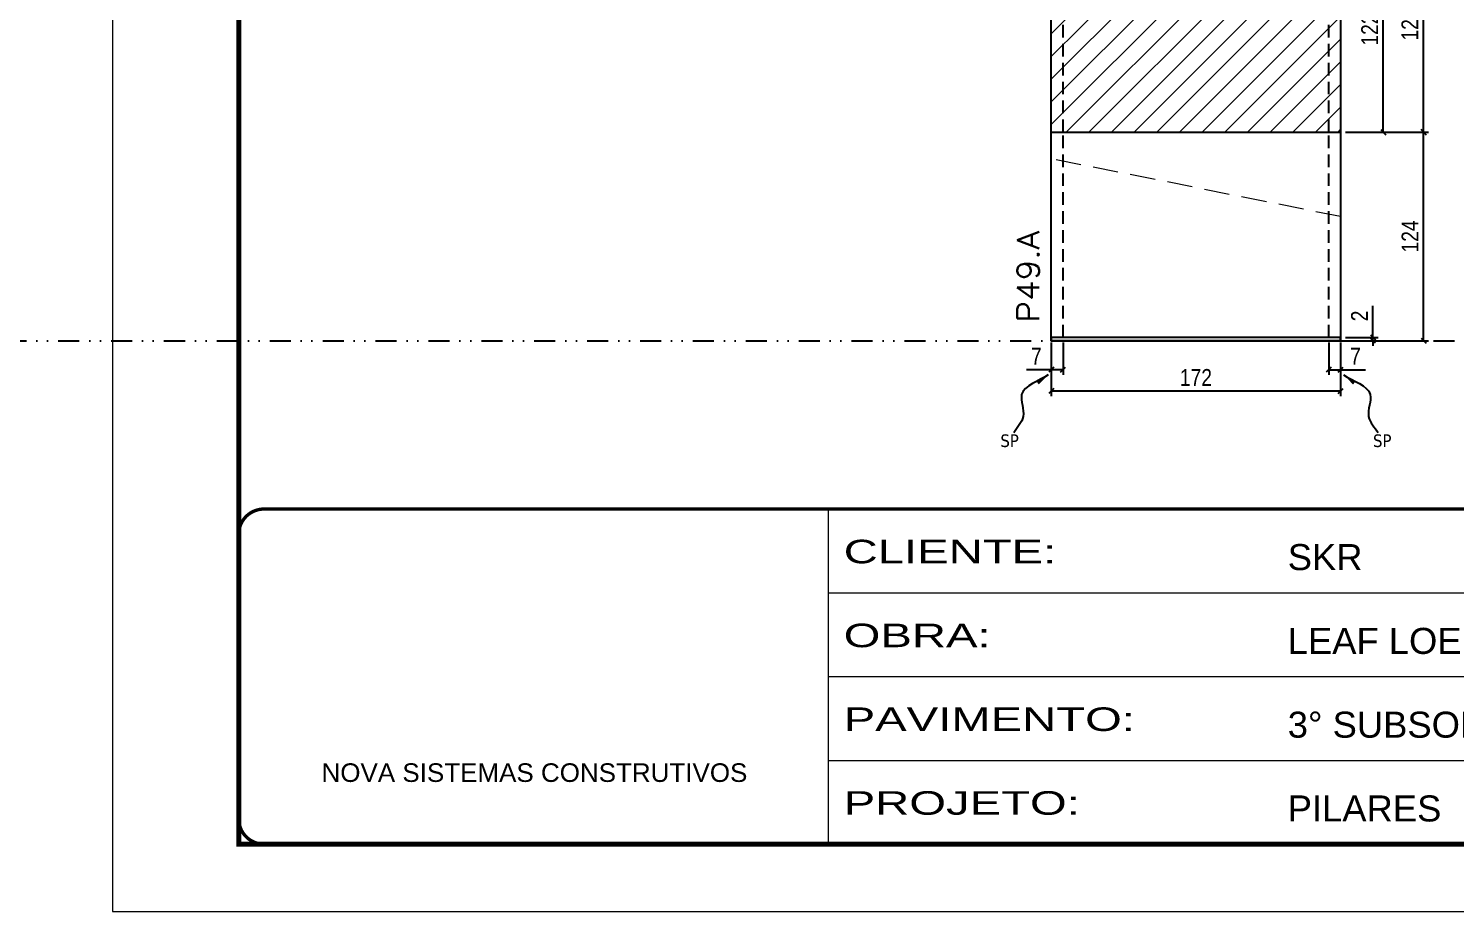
# Model space of a CAD drawing. Header units: millimetres. Extents: x 13777 to 27878, y -21631 to 6985.
# Drawn here: x 17533 to 18382, y -7848 to -7323 of the extents above; entities that cross this region are included whole.
import ezdxf

# ---------------------------------------------------------------- set-up
doc = ezdxf.new("R2010")
doc.units = ezdxf.units.MM
for name, pattern in [('CONTINUO', [0]), ('DASHED', [0.75, 0.5, -0.25]), ('DIVIDE2', [0.625, 0.25, -0.125, 0, -0.125, 0, -0.125]), ('HIDDEN', [0.375, 0.25, -0.125])]:
    doc.linetypes.add(name, pattern=pattern)
for name, color, linetype in [('COTA', 241, 'Continuous'), ('Nível', 160, 'Continuous'), ('Painéis', 200, 'Continuous'), ('Sarrafo de Pressão', 42, 'HIDDEN'), ('texto', 7, 'Continuous')]:
    doc.layers.add(name, color=color, linetype=linetype)
for name, color, linetype, lineweight in [('Folhas', 255, 'Continuous', 9), ('Hachura', 251, 'Continuous', 9), ('SARRAFO DE PRESSAO', 251, 'DASHED', 9), ('Texto Seção', 7, 'Continuous', 15)]:
    doc.layers.add(name, color=color, linetype=linetype, lineweight=lineweight)
doc.styles.add('ARIAL', font='arial.ttf')
doc.styles.add('COTA TECNICA', font='techl___.ttf', dxfattribs={"height": 10})
doc.styles.add('COTA TECNICA-50', font='techl___.ttf', dxfattribs={"height": 10})
doc.styles.add('REGUA-120', font='ROMANS.shx', dxfattribs={"height": 15})
doc.styles.get("Standard").update_dxf_attribs({"font": 'arial.ttf'})
doc.styles.add('Tecnologia', font='')
doc.styles.get('Tecnologia').set_extended_font_data('Forgotten Futurist')
doc.dimstyles.new('COTA PAINEL-50', dxfattribs={"dimtxt": 10, "dimasz": 3, "dimexe": 3, "dimexo": 3, "dimgap": 3, "dimtad": 1, "dimdec": 1, "dimzin": 12, "dimdsep": 46, "dimtxsty": 'COTA TECNICA-50', "dimblk1": 'OBLIQUE', "dimblk2": 'OBLIQUE', "dimsah": 1, "dimcen": 0.9, "dimclrd": 4, "dimclre": 4, "dimclrt": 240, "dimadec": 1, "dimazin": 3, "dimtfac": 1, "dimtdec": 1, "dimtmove": 0, "dimatfit": 3, "dimfxl": 1, "dimtolj": 1, "dimtzin": 12, "dimarcsym": 0})
doc.dimstyles.new('PAINEL', dxfattribs={"dimtxt": 10, "dimasz": 3, "dimexe": 3, "dimexo": 3, "dimgap": 3, "dimtad": 1, "dimdec": 1, "dimzin": 12, "dimdsep": 46, "dimtxsty": 'COTA TECNICA', "dimblk1": 'OBLIQUE', "dimblk2": 'OBLIQUE', "dimsah": 1, "dimcen": 0.9, "dimclrd": 4, "dimclre": 4, "dimclrt": 240, "dimadec": 1, "dimazin": 3, "dimtfac": 1, "dimtdec": 1, "dimtmove": 0, "dimatfit": 3, "dimfxl": 1, "dimtolj": 1, "dimtzin": 12, "dimarcsym": 0})
doc.dimstyles.get("Standard").update_dxf_attribs({"dimtxt": 0.18, "dimasz": 0.18, "dimexe": 0.18, "dimexo": 0.0625, "dimgap": 0.09, "dimtad": 0, "dimtih": 1, "dimtoh": 1, "dimdec": 4, "dimzin": 0, "dimdsep": 46, "dimtxsty": 'Standard', "dimcen": 0.09, "dimadec": 0, "dimazin": 0, "dimtfac": 1, "dimtdec": 4, "dimtofl": 0, "dimtmove": 0, "dimatfit": 3, "dimfxl": 1, "dimtolj": 1, "dimtzin": 0, "dimarcsym": 0})

# ---------------------------------------------------------------- blocks, each defined once
blk = doc.blocks.new('9999999999')
at = {"color": 30, "linetype": 'CONTINUO'}
for p, q in [((98564.56, 34230.21), (98564.56, 34429.45)), ((98564.56, 34379.64), (99583.98, 34379.64)), ((98564.56, 34329.83), (99487.98, 34329.83)), ((98564.56, 34280.02), (99487.98, 34280.02))]:
    blk.add_line(p, q, dxfattribs=at)
at = {"color": 30, "linetype": 'CONTINUO', "const_width": 2}
blk.add_lwpolyline([(99583.98, 34230.21), (99583.98, 34414.45, 0.414214), (99568.98, 34429.45), (98228.98, 34429.45, 0.414214), (98213.98, 34414.45), (98213.98, 34245.21, 0.414214), (98228.98, 34230.21), (99583.98, 34230.21)], format="xyb", dxfattribs=at)
at = {"layer": 'Folhas'}
blk.add_lwpolyline([(98138.98, 34190.21), (99623.98, 34190.21), (99623.98, 35240.21), (98138.98, 35240.21)], close=True, dxfattribs=at)
at = {"layer": 'Folhas', "color": 30, "const_width": 3}
blk.add_lwpolyline([(98213.98, 34230.21), (99583.98, 34230.21), (99583.98, 35200.21), (98213.98, 35200.21)], close=True, dxfattribs=at)
at = {"color": 7, "linetype": 'Continuous', "ltscale": 5, "style": 'ARIAL'}
for s, height, p in [('SKR', 15.483, (98837.68, 34393.13)), ('LEAF LOEFGREN', 15.4829, (98837.68, 34343.32)), ('3° SUBSOLO', 15.483, (98837.68, 34293.51)), ('NOVA SISTEMAS CONSTRUTIVOS', 11.0592, (98263.19, 34267.21)), ('PILARES', 15.483, (98837.68, 34243.7))]:
    blk.add_text(s, height=height, dxfattribs=at).set_placement(p)
at = {"layer": 'Folhas', "color": 7, "style": 'Tecnologia', "width": 1.5}
for s, p in [('CLIENTE:', (98573.65, 34397.17)), ('OBRA:', (98573.65, 34347.31)), ('PAVIMENTO:', (98573.65, 34297.5)), ('PROJETO:', (98573.65, 34247.69))]:
    blk.add_text(s, height=14, dxfattribs=at).set_placement(p)
blk = doc.blocks.new('_Oblique')
at = {"color": 0, "linetype": 'ByBlock', "lineweight": -2}
blk.add_line((-0.5, -0.5), (0.5, 0.5), dxfattribs=at)
blk = doc.blocks.new('*D2219')
at = {"layer": 'COTA', "color": 4, "lineweight": -2, "transparency": 16777216}
for p, q in [((18141.59, -7509.89), (18141.59, -7541.79)), ((18313.59, -7509.89), (18313.59, -7541.79)), ((18313.59, -7538.79), (18141.59, -7538.79))]:
    blk.add_line(p, q, dxfattribs=at)
at = {"layer": 'Defpoints', "color": 0, "transparency": 16777216}
for p in [(18141.59, -7506.89), (18313.59, -7506.89), (18141.59, -7538.79)]:
    blk.add_point(p, dxfattribs=at)
at = {"layer": 'COTA', "color": 4, "lineweight": -2, "transparency": 16777216, "xscale": 3, "yscale": 3, "zscale": 3, "rotation": 180}
blk.add_blockref('_Oblique', (18141.59, -7538.79), dxfattribs=at)
at = {"layer": 'COTA', "color": 4, "lineweight": -2, "transparency": 16777216, "xscale": 3, "yscale": 3, "zscale": 3}
blk.add_blockref('_Oblique', (18313.59, -7538.79), dxfattribs=at)
at = {"layer": 'COTA', "color": 240, "transparency": 16777216, "insert": (18227.59, -7530.71), "char_height": 10, "attachment_point": 5, "style": 'COTA TECNICA'}
blk.add_mtext('\\A1;172', dxfattribs=at)
blk = doc.blocks.new('*D2220')
at = {"layer": 'COTA', "color": 4, "lineweight": -2, "transparency": 16777216}
for p, q in [((18141.59, -7511.89), (18141.59, -7529.13)), ((18148.59, -7509.89), (18148.59, -7529.13)), ((18141.59, -7526.13), (18126.86, -7526.13)), ((18148.59, -7526.13), (18141.59, -7526.13))]:
    blk.add_line(p, q, dxfattribs=at)
at = {"layer": 'Defpoints', "color": 0, "transparency": 16777216}
for p in [(18148.59, -7506.89), (18141.59, -7508.89), (18141.59, -7526.13)]:
    blk.add_point(p, dxfattribs=at)
at = {"layer": 'COTA', "color": 4, "lineweight": -2, "transparency": 16777216, "xscale": 3, "yscale": 3, "zscale": 3, "rotation": 180}
blk.add_blockref('_Oblique', (18141.59, -7526.13), dxfattribs=at)
at = {"layer": 'COTA', "color": 4, "lineweight": -2, "transparency": 16777216, "xscale": 3, "yscale": 3, "zscale": 3}
blk.add_blockref('_Oblique', (18148.59, -7526.13), dxfattribs=at)
at = {"layer": 'COTA', "color": 240, "transparency": 16777216, "insert": (18132.72, -7518.06), "char_height": 10, "attachment_point": 5, "style": 'COTA TECNICA-50'}
blk.add_mtext('\\A1;7', dxfattribs=at)
blk = doc.blocks.new('*D2221')
at = {"layer": 'COTA', "color": 4, "lineweight": -2, "transparency": 16777216}
for p, q in [((18306.59, -7509.89), (18306.59, -7529.13)), ((18313.59, -7511.89), (18313.59, -7529.13)), ((18306.59, -7526.13), (18313.59, -7526.13)), ((18313.59, -7526.13), (18328.32, -7526.13))]:
    blk.add_line(p, q, dxfattribs=at)
at = {"layer": 'Defpoints', "color": 0, "transparency": 16777216}
for p in [(18306.59, -7506.89), (18313.59, -7508.89), (18313.59, -7526.13)]:
    blk.add_point(p, dxfattribs=at)
at = {"layer": 'COTA', "color": 4, "lineweight": -2, "transparency": 16777216, "xscale": 3, "yscale": 3, "zscale": 3, "rotation": 180}
blk.add_blockref('_Oblique', (18306.59, -7526.13), dxfattribs=at)
at = {"layer": 'COTA', "color": 4, "lineweight": -2, "transparency": 16777216, "xscale": 3, "yscale": 3, "zscale": 3}
blk.add_blockref('_Oblique', (18313.59, -7526.13), dxfattribs=at)
at = {"layer": 'COTA', "color": 240, "transparency": 16777216, "insert": (18322.45, -7518.06), "char_height": 10, "attachment_point": 5, "style": 'COTA TECNICA-50'}
blk.add_mtext('\\A1;7', dxfattribs=at)
blk = doc.blocks.new('*D2222')
at = {"layer": 'COTA', "color": 4, "lineweight": -2, "transparency": 16777216}
for p, q in [((18332.85, -7506.89), (18332.85, -7488.09)), ((18316.59, -7506.89), (18335.85, -7506.89)), ((18332.85, -7508.89), (18332.85, -7506.89)), ((18316.59, -7508.89), (18335.85, -7508.89)), ((18332.85, -7508.89), (18332.85, -7511.89))]:
    blk.add_line(p, q, dxfattribs=at)
at = {"layer": 'Defpoints', "color": 0, "transparency": 16777216}
for p in [(18313.59, -7506.89), (18313.59, -7508.89), (18332.85, -7508.89)]:
    blk.add_point(p, dxfattribs=at)
at = {"layer": 'COTA', "color": 4, "lineweight": -2, "transparency": 16777216, "xscale": 3, "yscale": 3, "zscale": 3}
for p, rotation in [((18332.85, -7506.89), 270), ((18332.85, -7508.89), 90)]:
    blk.add_blockref('_Oblique', p, dxfattribs=dict(at, rotation=rotation))
at = {"layer": 'COTA', "color": 240, "transparency": 16777216, "insert": (18324.85, -7494.14), "char_height": 10, "attachment_point": 5, "rotation": 90, "style": 'COTA TECNICA-50'}
blk.add_mtext('\\A1;2', dxfattribs=at)
blk = doc.blocks.new('*D2236')
at = {"layer": 'COTA', "color": 4, "linetype": 'ByBlock', "lineweight": -2, "transparency": 16777216}
for p, q in [((18316.59, -7384.89), (18365.96, -7384.89)), ((18362.96, -7508.89), (18362.96, -7384.89)), ((18316.59, -7508.89), (18365.96, -7508.89))]:
    blk.add_line(p, q, dxfattribs=at)
at = {"layer": 'Defpoints', "color": 0, "linetype": 'ByBlock', "transparency": 16777216}
for p in [(18313.59, -7384.89), (18362.96, -7384.89), (18313.59, -7508.89)]:
    blk.add_point(p, dxfattribs=at)
at = {"layer": 'COTA', "color": 4, "linetype": 'ByBlock', "lineweight": -2, "transparency": 16777216, "xscale": 3, "yscale": 3, "zscale": 3}
for p, rotation in [((18362.96, -7384.89), 90), ((18362.96, -7508.89), 270)]:
    blk.add_blockref('_Oblique', p, dxfattribs=dict(at, rotation=rotation))
at = {"layer": 'COTA', "color": 240, "linetype": 'ByBlock', "transparency": 16777216, "insert": (18354.88, -7446.89), "char_height": 10, "attachment_point": 5, "rotation": 90, "style": 'COTA TECNICA'}
blk.add_mtext('\\A1;124', dxfattribs=at)
blk = doc.blocks.new('*D2237')
at = {"layer": 'COTA', "color": 4, "linetype": 'ByBlock', "lineweight": -2, "transparency": 16777216}
for p, q in [((18316.59, -7384.89), (18365.96, -7384.89)), ((18362.96, -7508.89), (18362.96, -7384.89)), ((18316.59, -7508.89), (18365.96, -7508.89))]:
    blk.add_line(p, q, dxfattribs=at)
at = {"layer": 'Defpoints', "color": 0, "linetype": 'ByBlock', "transparency": 16777216}
for p in [(18313.59, -7384.89), (18362.96, -7384.89), (18313.59, -7508.89)]:
    blk.add_point(p, dxfattribs=at)
at = {"layer": 'COTA', "color": 4, "linetype": 'ByBlock', "lineweight": -2, "transparency": 16777216, "xscale": 3, "yscale": 3, "zscale": 3}
for p, rotation in [((18362.96, -7384.89), 90), ((18362.96, -7508.89), 270)]:
    blk.add_blockref('_Oblique', p, dxfattribs=dict(at, rotation=rotation))
at = {"layer": 'COTA', "color": 240, "linetype": 'ByBlock', "transparency": 16777216, "insert": (18354.88, -7446.89), "char_height": 10, "attachment_point": 5, "rotation": 90, "style": 'COTA TECNICA'}
blk.add_mtext('\\A1;124', dxfattribs=at)
blk = doc.blocks.new('*D2238')
at = {"layer": 'COTA', "color": 4, "lineweight": -2, "transparency": 16777216}
for p, q in [((18316.59, -7256.89), (18365.96, -7256.89)), ((18362.96, -7384.89), (18362.96, -7256.89)), ((18316.59, -7384.89), (18365.96, -7384.89))]:
    blk.add_line(p, q, dxfattribs=at)
at = {"layer": 'Defpoints', "color": 0, "transparency": 16777216}
for p in [(18313.59, -7256.89), (18362.96, -7256.89), (18313.59, -7384.89)]:
    blk.add_point(p, dxfattribs=at)
at = {"layer": 'COTA', "color": 4, "lineweight": -2, "transparency": 16777216, "xscale": 3, "yscale": 3, "zscale": 3}
for p, rotation in [((18362.96, -7256.89), 90), ((18362.96, -7384.89), 270)]:
    blk.add_blockref('_Oblique', p, dxfattribs=dict(at, rotation=rotation))
at = {"layer": 'COTA', "color": 240, "transparency": 16777216, "insert": (18354.86, -7320.89), "char_height": 10, "attachment_point": 5, "rotation": 90, "style": 'COTA TECNICA'}
blk.add_mtext('\\A1;128', dxfattribs=at)
blk = doc.blocks.new('*D2239')
at = {"layer": 'COTA', "color": 4, "lineweight": -2, "transparency": 16777216}
for p, q in [((18316.59, -7262.89), (18341.94, -7262.89)), ((18338.94, -7384.89), (18338.94, -7262.89)), ((18316.59, -7384.89), (18341.94, -7384.89))]:
    blk.add_line(p, q, dxfattribs=at)
at = {"layer": 'Defpoints', "color": 0, "transparency": 16777216}
for p in [(18313.59, -7262.89), (18338.94, -7262.89), (18313.59, -7384.89)]:
    blk.add_point(p, dxfattribs=at)
at = {"layer": 'COTA', "color": 4, "lineweight": -2, "transparency": 16777216, "xscale": 3, "yscale": 3, "zscale": 3}
for p, rotation in [((18338.94, -7262.89), 90), ((18338.94, -7384.89), 270)]:
    blk.add_blockref('_Oblique', p, dxfattribs=dict(at, rotation=rotation))
at = {"layer": 'COTA', "color": 240, "transparency": 16777216, "insert": (18330.88, -7323.89), "char_height": 10, "attachment_point": 5, "rotation": 90, "style": 'COTA TECNICA'}
blk.add_mtext('\\A1;122', dxfattribs=at)

msp = doc.modelspace()

# ---------------------------------------------------------------- hatches: boundary and pattern name
at = {"layer": 'Hachura', "linetype": 'ByBlock'}
h = msp.add_hatch(dxfattribs=at)
h.set_pattern_fill('ANSI31', color=256, scale=3)
h.set_pattern_definition([(45, (1585, 0), (-6.735192, 6.735192), [])])
h.paths.add_polyline_path([(18141.59, -7214.89), (18141.59, -7256.89), (18313.59, -7256.89), (18313.59, -7214.89)])
h.paths.add_polyline_path([(18313.59, -7262.89), (18313.59, -7256.89), (18141.59, -7256.89), (18141.59, -7262.89)])
h.paths.add_polyline_path([(18313.59, -7262.89), (18141.59, -7262.89), (18141.59, -7384.89), (18313.59, -7384.89)])
h.paths.add_polyline_path([(18616.14, -7384.89), (18616.14, -7262.89), (18444.14, -7262.89), (18444.14, -7384.89)])
h.paths.add_polyline_path([(18444.14, -7256.89), (18444.14, -7262.89), (18616.14, -7262.89), (18616.14, -7256.89)])
h.paths.add_polyline_path([(18616.14, -7256.89), (18616.14, -7214.89), (18444.14, -7214.89), (18444.14, -7256.89)])
h.paths.add_polyline_path([(18918.43, -7262.89), (18918.43, -7256.89), (18899.43, -7256.89), (18899.43, -7262.89)])
h.paths.add_polyline_path([(18918.43, -7262.89), (18899.43, -7262.89), (18899.43, -7506.89), (18918.43, -7506.89)])

# ---------------------------------------------------------------- linework, layer by layer
at = {"layer": 'Hachura', "linetype": 'DASHED', "ltscale": 30}
msp.add_line((18313.59, -7435.1), (18141.59, -7400.7), dxfattribs=at)
at = {"layer": 'Nível', "color": 4, "linetype": 'DIVIDE2', "ltscale": 50}
msp.add_line((13777.11, -7508.89), (21531.15, -7508.89), dxfattribs=at)
at = {"layer": 'Painéis'}
for p, q in [((18141.59, -7508.89), (18141.59, -7256.89)), ((18313.59, -7256.89), (18313.59, -7508.89)), ((18141.59, -7384.89), (18313.59, -7384.89)), ((18313.59, -7508.89), (18141.59, -7508.89))]:
    msp.add_line(p, q, dxfattribs=at)
msp.add_lwpolyline([(18313.59, -7506.89), (18141.59, -7506.89), (18141.59, -7508.89), (18313.59, -7508.89)], close=True, dxfattribs=at)
at = {"layer": 'Sarrafo de Pressão', "ltscale": 30}
for p, q in [((18148.59, -7384.89), (18148.59, -7256.89)), ((18306.59, -7384.89), (18306.59, -7256.89)), ((18148.59, -7506.89), (18148.59, -7384.89)), ((18306.59, -7506.89), (18306.59, -7384.89))]:
    msp.add_line(p, q, dxfattribs=at)

# ---------------------------------------------------------------- block references
at = {"layer": 'SARRAFO DE PRESSAO', "color": 6, "linetype": 'ByBlock'}
msp.add_blockref('9999999999', (-80555.51, -42038.38), dxfattribs=at)

# ---------------------------------------------------------------- texts
at = {"layer": 'texto', "color": 0, "char_height": 7.5, "attachment_point": 5}
for insert in [(18116.81, -7568.38), (18338.36, -7568.38)]:
    msp.add_mtext('{\\fTahoma|b0|i0|c0|p34;\\C4;SP}', dxfattribs=dict(at, insert=insert))
at = {"layer": 'Texto Seção', "style": 'REGUA-120', "width": 1.1}
msp.add_text('P49.A', height=13, rotation=90, dxfattribs=at).set_placement((18134.34, -7498.13))

# ---------------------------------------------------------------- dimensions: what is measured, and where the dimension line sits
at = {"layer": 'COTA'}
for base, p1, p2, angle, dimstyle, picture, middle in [((18362.96, -7256.89), (18313.59, -7384.89), (18313.59, -7256.89), 90, 'PAINEL', '*D2238', (18354.86, -7320.89)), ((18338.94, -7262.89), (18313.59, -7384.89), (18313.59, -7262.89), 90, 'PAINEL', '*D2239', (18330.88, -7323.89)), ((18141.59, -7526.13), (18148.59, -7506.89), (18141.59, -7508.89), 180, 'COTA PAINEL-50', '*D2220', (18132.72, -7518.06))]:
    dim = msp.add_linear_dim(base=base, p1=p1, p2=p2, angle=angle, dimstyle=dimstyle, dxfattribs=at)
    dim.commit()
    dim.dimension.update_dxf_attribs({"geometry": picture, "text_midpoint": middle})
at = {"layer": 'COTA', "linetype": 'ByBlock'}
for picture in ['*D2236', '*D2237']:
    dim = msp.add_aligned_dim(p1=(18313.59, -7508.89), p2=(18313.59, -7384.89), distance=-49.37, dimstyle='PAINEL', dxfattribs=at)
    dim.commit()
    dim.dimension.update_dxf_attribs({"geometry": picture, "text_midpoint": (18354.88, -7446.89)})
at = {"layer": 'COTA'}
dim = msp.add_linear_dim(base=(18332.85, -7508.89), p1=(18313.59, -7506.89), p2=(18313.59, -7508.89), angle=90, dimstyle='COTA PAINEL-50', dxfattribs=at)
dim.commit()
dim.dimension.update_dxf_attribs({"geometry": '*D2222', "text_midpoint": (18332.85, -7494.14), "dimtype": 160})
dim = msp.add_linear_dim(base=(18141.59, -7538.79), p1=(18313.59, -7506.89), p2=(18141.59, -7506.89), angle=180, dimstyle='PAINEL', override={"dimarcsym": 2}, dxfattribs=at)
dim.commit()
dim.dimension.update_dxf_attribs({"geometry": '*D2219', "text_midpoint": (18227.59, -7530.71)})
dim = msp.add_linear_dim(base=(18313.59, -7526.13), p1=(18306.59, -7506.89), p2=(18313.59, -7508.89), dimstyle='COTA PAINEL-50', dxfattribs=at)
dim.commit()
dim.dimension.update_dxf_attribs({"geometry": '*D2221', "text_midpoint": (18322.45, -7518.06)})

# ---------------------------------------------------------------- leaders
at = {"layer": 'COTA', "path_type": 1}
for points in [[(18139.76, -7529.07), (18123.97, -7540.91), (18124.9, -7553.91), (18119.35, -7563.69)], [(18315.42, -7529.07), (18331.2, -7540.91), (18330.28, -7553.91), (18335.83, -7563.69)]]:
    msp.add_leader(points, dimstyle='Standard', override={"dimasz": 8}, dxfattribs=at)

doc.saveas('drawing.dxf')
